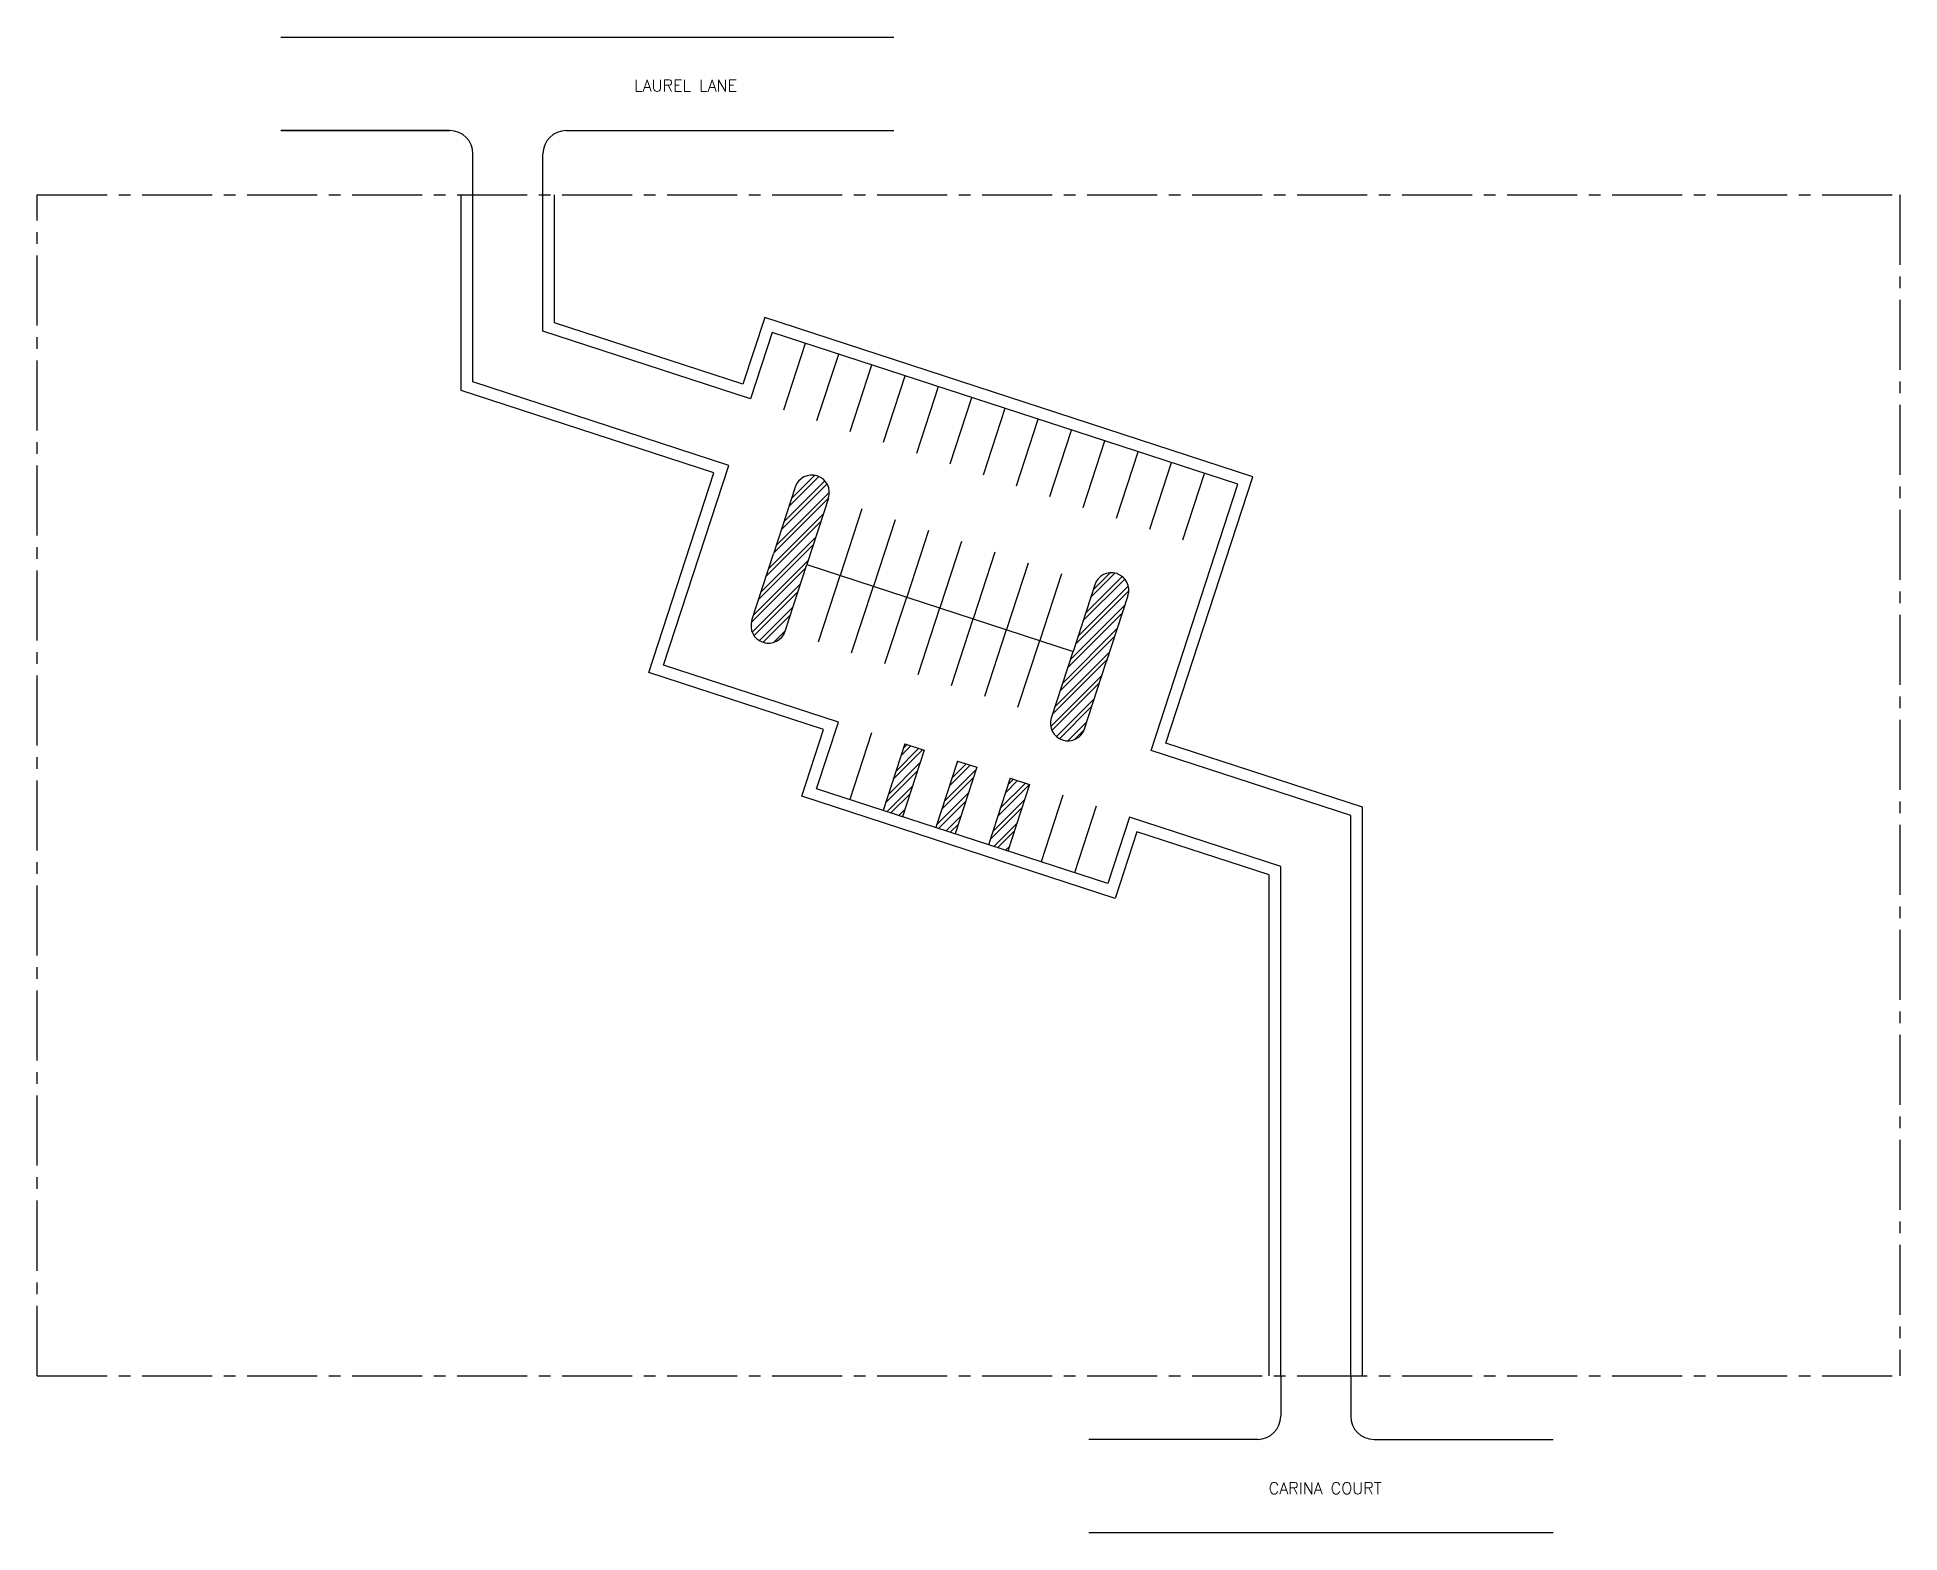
# Model space of a CAD drawing. Header units: metres. Extents: x 957 to 1116, y 987 to 1115.
import ezdxf
from ezdxf.enums import TextEntityAlignment as Align

# ---------------------------------------------------------------- set-up
doc = ezdxf.new("R2010")
doc.units = ezdxf.units.M
doc.header["$LTSCALE"] = 8
doc.linetypes.add('CENTER2', pattern=[1.125, 0.75, -0.125, 0.125, -0.125])
for name, color, linetype in [('20123456-PVMT-HATCH', 7, 'Continuous'), ('20896188-C-EOP', 7, 'Continuous'), ('20896188-C-PVMT-HATCH', 1, 'Continuous'), ('20896188-C-PVMT-PAINT', 2, 'Continuous'), ('20896188-C-ROW', 253, 'Continuous'), ('20896188-V-PRTY-BNDY', 7, 'CENTER2')]:
    doc.layers.add(name, color=color, linetype=linetype)
doc.styles.add('F2021 Final', font='simplex.shx', dxfattribs={"height": 0.8})

msp = doc.modelspace()

# ---------------------------------------------------------------- hatches: boundary and pattern name
at = {"layer": '20123456-PVMT-HATCH'}
h = msp.add_hatch(dxfattribs=at)
h.set_pattern_fill('ANSI32', color=1, scale=0.1)
h.paths.add_polyline_path([(1022.61, 1069.52), (1024.47, 1075.22, 1), (1021.62, 1076.16), (1019.76, 1070.45), (1017.9, 1064.75, 1), (1020.75, 1063.82)])
h.paths.add_polyline_path([(1048.28, 1061.15), (1050.14, 1066.85, 1), (1047.29, 1067.78), (1045.43, 1062.08), (1043.57, 1056.37, 1), (1046.42, 1055.44)])
h = msp.add_hatch(dxfattribs=at)
h.set_pattern_fill('ANSI32', color=1, scale=0.1)
h.paths.add_polyline_path([(1032.67, 1053.62), (1031.01, 1054.16), (1029.15, 1048.45), (1030.81, 1047.91)])
h.paths.add_polyline_path([(1037.19, 1052.14), (1035.53, 1052.68), (1033.66, 1046.98), (1035.33, 1046.44)])
h.paths.add_polyline_path([(1041.71, 1050.67), (1040.04, 1051.21), (1038.18, 1045.51), (1039.84, 1044.96)])

# ---------------------------------------------------------------- linework, layer by layer
at = {"layer": '20896188-C-EOP', "color": 6}
for points in [[(1062.23, 1000), (1062.23, 1042.92), (1050.9, 1046.62), (1049.04, 1040.91), (1022.18, 1049.67), (1024.04, 1055.38), (1009.07, 1060.26), (1014.65, 1077.38), (992.99, 1084.44), (992.99, 1101.21)], [(1070.23, 1000), (1070.23, 1048.73), (1053.38, 1054.22), (1060.83, 1077.04), (1019, 1090.68), (1017.13, 1084.98), (1000.99, 1090.25), (1000.99, 1101.21)]]:
    msp.add_lwpolyline(points, dxfattribs=at)
at = {"layer": '20896188-C-EOP'}
for points in [[(1063.23, 1000), (1063.23, 1043.65), (1050.26, 1047.88), (1048.4, 1042.17), (1023.44, 1050.31), (1025.31, 1056.02), (1010.33, 1060.9), (1015.91, 1078.02), (993.99, 1085.17), (993.99, 1101.21)], [(1069.23, 1000), (1069.23, 1048), (1052.12, 1053.58), (1059.56, 1076.4), (1019.64, 1089.42), (1017.77, 1083.72), (999.99, 1089.52), (999.99, 1101.21)]]:
    msp.add_lwpolyline(points, dxfattribs=at)
at = {"layer": '20896188-C-PVMT-HATCH'}
for p, q in [((1021.62, 1076.16), (1019.76, 1070.45)), ((1024.47, 1075.22), (1022.61, 1069.52)), ((1017.9, 1064.75), (1019.76, 1070.45)), ((1020.75, 1063.82), (1022.61, 1069.52)), ((1047.29, 1067.78), (1045.43, 1062.08)), ((1050.14, 1066.85), (1048.28, 1061.15)), ((1043.57, 1056.37), (1045.43, 1062.08)), ((1046.42, 1055.44), (1048.28, 1061.15)), ((1031.01, 1054.16), (1029.15, 1048.45)), ((1031.01, 1054.16), (1032.67, 1053.62)), ((1032.67, 1053.62), (1030.81, 1047.91)), ((1035.53, 1052.68), (1033.66, 1046.98)), ((1035.53, 1052.68), (1037.19, 1052.14)), ((1037.19, 1052.14), (1035.33, 1046.44)), ((1040.04, 1051.21), (1038.18, 1045.51)), ((1041.71, 1050.67), (1039.84, 1044.96)), ((1040.04, 1051.21), (1041.71, 1050.67))]:
    msp.add_line(p, q, dxfattribs=at)
for centre, start, end in [((1023.04, 1075.69), 341.9333, 161.9333), ((1048.71, 1067.32), 341.9333, 161.9333), ((1019.32, 1064.28), 161.9333, 341.9333), ((1044.99, 1055.91), 161.9333, 341.9333)]:
    msp.add_arc(centre, 1.5, start, end, dxfattribs=at)
at = {"layer": '20896188-C-PVMT-PAINT'}
for p, q in [((1020.63, 1082.79), (1022.49, 1088.49)), ((1023.48, 1081.86), (1025.34, 1087.56)), ((1026.33, 1080.93), (1028.19, 1086.63)), ((1029.18, 1080), (1031.04, 1085.7)), ((1032.04, 1079.07), (1033.9, 1084.77)), ((1034.89, 1078.14), (1036.75, 1083.84)), ((1037.74, 1077.21), (1039.6, 1082.91)), ((1040.59, 1076.28), (1042.45, 1081.98)), ((1043.44, 1075.35), (1045.3, 1081.05)), ((1046.3, 1074.42), (1048.16, 1080.12)), ((1049.15, 1073.49), (1051.01, 1079.19)), ((1052, 1072.56), (1053.86, 1078.26)), ((1054.85, 1071.63), (1056.71, 1077.33)), ((1027.32, 1074.29), (1025.46, 1068.59)), ((1030.17, 1073.36), (1028.31, 1067.66)), ((1033.03, 1072.43), (1031.17, 1066.73)), ((1035.88, 1071.5), (1034.02, 1065.8)), ((1038.73, 1070.57), (1036.87, 1064.87)), ((1022.61, 1069.52), (1045.43, 1062.08)), ((1023.6, 1062.89), (1025.46, 1068.59)), ((1041.58, 1069.64), (1039.72, 1063.94)), ((1044.44, 1068.71), (1042.57, 1063.01)), ((1026.45, 1061.96), (1028.31, 1067.66)), ((1029.31, 1061.03), (1031.17, 1066.73)), ((1032.16, 1060.09), (1034.02, 1065.8)), ((1035.01, 1059.16), (1036.87, 1064.87)), ((1037.86, 1058.23), (1039.72, 1063.94)), ((1040.71, 1057.3), (1042.57, 1063.01)), ((1028.16, 1055.09), (1026.3, 1049.38)), ((1044.56, 1049.74), (1042.7, 1044.03)), ((1047.41, 1048.81), (1045.55, 1043.1))]:
    msp.add_line(p, q, dxfattribs=at)
at = {"layer": '20896188-C-ROW'}
for p, q in [((977.53, 1114.71), (1030.06, 1114.71)), ((977.53, 1106.71), (991.99, 1106.71)), ((991.99, 1106.71), (977.53, 1106.71)), ((1001.99, 1106.71), (1030.06, 1106.71)), ((993.99, 1101.21), (993.99, 1104.71)), ((999.99, 1101.21), (999.99, 1104.71)), ((1063.23, 1000), (1063.23, 996.54)), ((1069.23, 1000), (1069.23, 996.54)), ((1061.23, 994.54), (1046.77, 994.54)), ((1071.23, 994.54), (1086.58, 994.54)), ((1086.58, 986.54), (1046.77, 986.54))]:
    msp.add_line(p, q, dxfattribs=at)
for centre, start, end in [((991.99, 1104.71), 0, 90), ((1001.99, 1104.71), 90, 180), ((1061.23, 996.54), 270, 0), ((1071.23, 996.54), 180, 270)]:
    msp.add_arc(centre, 2, start, end, dxfattribs=at)
at = {"layer": '20896188-V-PRTY-BNDY'}
for p, q in [((956.64, 1000), (956.64, 1101.21)), ((956.64, 1101.21), (1116.3, 1101.21)), ((1116.3, 1101.21), (1116.3, 1000)), ((956.64, 1000), (1116.3, 1000))]:
    msp.add_line(p, q, dxfattribs=at)

# ---------------------------------------------------------------- texts
at = {"layer": '20896188-C-ROW', "style": 'F2021 Final'}
for s, p in [('LAUREL LANE', (1012.21, 1110.57)), ('CARINA COURT', (1067.05, 990.35))]:
    msp.add_text(s, height=1, dxfattribs=at).set_placement(p, align=Align.MIDDLE_CENTER)

doc.saveas('drawing.dxf')
